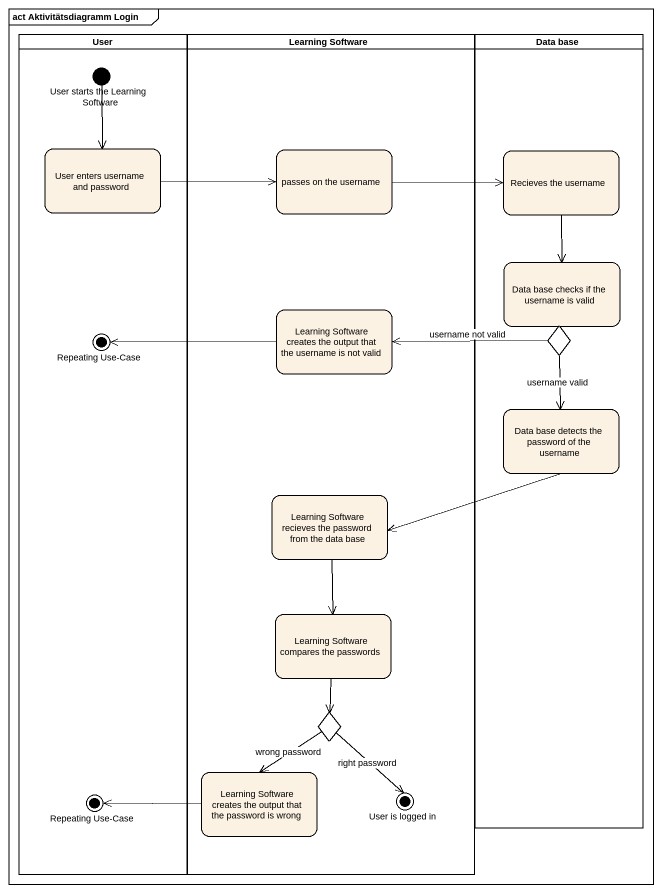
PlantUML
@startuml
mainframe act Aktivitätsdiagramm Login
hide empty description
state User <<partition>> {
  state "User starts the Learning Software" as User_starts_the_Learning <<start>>
  state "User enters username and password" as User_enters_username_and
  state "Repeating Use-Case" as Repeating_Use_Case <<end>>
  state "Repeating Use-Case" as Repeating_Use_Case_2 <<end>>
}
state "Learning Software" as Learning_Software <<partition>> {
  state "passes on the username" as passes_on_the_username
  state "Learning Software creates the output that the username is not valid" as Learning_Software_creates
  state "Learning Software recieves the password from the data base" as Learning_Software_recieves
  state "Learning Software compares the passwords" as Learning_Software_compares
  state choice2 <<choice>>
  state "Learning Software creates the output that the password is wrong" as Learning_Software_creates_2
  state "User is logged in" as User_is_logged_in <<end>>
}
state "Data base" as Data_base <<partition>> {
  state "Recieves the username" as Recieves_the_username
  state "Data base checks if the username is valid" as Data_base_checks_if_the
  state choice1 <<choice>>
  state "Data base detects the password of the username" as Data_base_detects_the
}
User_starts_the_Learning --> User_enters_username_and
User_enters_username_and -right-> passes_on_the_username
passes_on_the_username -right-> Recieves_the_username
Recieves_the_username --> Data_base_checks_if_the
Learning_Software_creates -left-> Repeating_Use_Case
choice1 -left-> Learning_Software_creates : username not valid
choice1 --> Data_base_detects_the : username valid
Data_base_detects_the -left-> Learning_Software_recieves
Learning_Software_recieves --> Learning_Software_compares
Learning_Software_compares --> choice2
choice2 --> Learning_Software_creates_2 : wrong password
choice2 --> User_is_logged_in : right password
Learning_Software_creates_2 -left-> Repeating_Use_Case_2
@enduml
